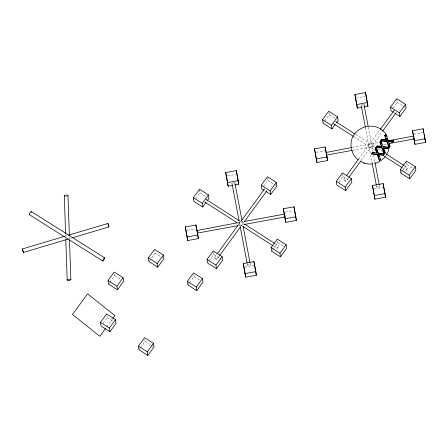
<?xml version="1.0" encoding="UTF-8"?>
<svg xmlns="http://www.w3.org/2000/svg" width="448" height="448" viewBox="0 0 448 448"><rect width="100%" height="100%" fill="white"/><g stroke="black" fill="none" stroke-linecap="round" stroke-linejoin="round"><path stroke-width="0.34" stroke-dasharray="2.24 1.68" d="M385.778 156.022L386.428 154.829M108.595 284.127L109.418 283.002M109.827 282.436L114.772 275.671L114.419 273.258M103.079 323.226L107.201 317.587L106.938 315.778M149.318 260.904L150.965 258.647M151.374 258.087L155.081 253.014L154.728 250.594M195.927 198.481L200.043 192.847L199.606 189.823M106.747 326.805L112.448 318.998M138.964 349.754L140.202 348.062M140.61 347.497L145.141 341.298L144.878 339.483M187.942 284.962L189.174 283.27M189.588 282.705L194.118 276.506L193.85 274.691M209.255 260.781L213.786 254.576L213.343 251.558M263.469 186.553L267.999 180.354L267.467 176.73M214.418 257.639L216.888 254.262M238.689 224.409L240.75 221.592M216.765 259.375A1.462 0.364 36.1 0 0 215.214 257.835A1.462 0.364 36.1 0 0 214.799 258.311A1.462 0.364 36.1 0 0 216.765 259.375L219.234 255.993M241.035 226.145L243.914 222.202M323.07 123.267L324.307 121.576M324.722 121.01L329.246 114.811L328.72 111.182M271.622 251.154L272.446 250.029M272.86 249.463L277.799 242.698L277.362 239.674M338.873 182.179L342.989 176.54L342.546 173.522M393.086 107.951L397.202 102.318L396.76 99.294M343.627 179.603L346.091 176.226M358.842 158.766L379.826 130.038M345.968 181.339A1.462 0.364 36.1 0 0 344.417 179.799A1.462 0.364 36.1 0 0 344.002 180.275A1.462 0.364 36.1 0 0 345.968 181.339L348.438 177.957M361.189 160.496L382.172 131.774M400.831 173.118L402.063 171.427M402.478 170.862L407.002 164.662L406.476 161.039M65.156 236.158L67.155 235.558M70.196 238.476L71.529 238.078M356.093 98.034L365.394 96.314M413.734 134.215L423.041 132.502M316.372 152.275L325.007 150.679M352.201 147.414L378.952 142.475M352.733 150.276L376.057 145.964M378.801 145.46L380.173 145.208M383.6 144.575L387.033 143.942M227.55 175.946L235.525 174.474M374.349 188.933L382.99 187.337M285.197 212.134L293.171 210.661M187.169 230.311L195.143 228.838M238.09 222.662L243.578 221.648M239.305 225.394L243.421 224.638M244.479 267.092L253.786 265.373M397.202 102.318L402.741 105.868M403.29 106.221L404.953 107.285M393.792 112.549L394.901 113.26M329.246 114.811L335.339 118.714M407.002 164.662L413.095 168.566M355.578 134.378L375.48 147.134M377.821 148.635L382.502 151.637M404.746 165.9L407.669 167.776M354.004 136.836L374.489 149.968M402.584 167.983L406.095 170.234M342.989 176.54L349.082 180.449M267.999 180.354L274.086 184.257M274.641 184.61L276.304 185.679M200.043 192.847L205.582 196.398M277.799 242.698L283.338 246.249M239.837 221.043L243.348 223.294M274.954 243.561L278.466 245.812M238.263 223.502L242.362 226.128M273.381 246.019L276.892 248.27M213.786 254.576L219.324 258.126M219.878 258.485L221.536 259.549M194.118 276.506L199.651 280.056M155.081 253.014L162.831 257.981M114.772 275.671L120.859 279.574M145.141 341.298L150.679 344.848M151.234 345.201L152.891 346.265M107.201 317.587L113.288 321.496M368.306 127.204L372.966 151.766M373.615 155.176L374.78 161.319M379.31 185.198L379.568 186.564A1.462 0.493 -10.7 0 1 377.479 187.382A1.462 0.493 -10.7 0 1 377.356 186.536A1.462 0.493 -10.7 0 1 379.568 186.564M365.439 127.736L371.907 161.851M376.443 185.73L376.701 187.09M242.211 221.614L242.984 225.708M250.107 263.234L250.365 264.6A1.462 0.493 -10.7 0 1 248.276 265.418A1.462 0.493 -10.7 0 1 248.153 264.572A1.462 0.493 -10.7 0 1 250.365 264.6M239.21 221.463L239.988 225.557M247.234 263.766L247.498 265.126M69.373 236.6L69.446 238.689M65.626 234.707L65.677 236.102M234.046 182.599A1.462 0.493 -10.7 0 1 232.966 182.851M363.535 104.434A1.462 0.493 -10.7 0 1 362.169 104.815M67.161 196.151A1.842 0.616 -2 0 1 65.324 196.246M31.069 212.615A1.842 0.431 -57.7 0 1 30.85 213.024M277.323 248.035A1.462 0.336 -57.3 0 0 278.51 245.902A1.462 0.336 -57.3 0 0 277.2 247.19A1.462 0.336 -57.3 0 0 277.323 248.035M406.526 169.999A1.462 0.336 -57.3 0 0 407.714 167.866A1.462 0.336 -57.3 0 0 406.403 169.154A1.462 0.336 -57.3 0 0 406.526 169.999"/><path stroke-width="0.67" d="M389.11 147.28L388.052 151.85L386.428 154.829M108.063 280.504L114.24 272.048L123.099 277.726L123.631 281.35L117.454 289.806L108.595 284.127L108.063 280.504L116.922 286.182L117.454 289.806M116.922 286.182L123.099 277.726M100.492 322.42L106.669 313.964L115.528 319.642L116.06 323.271L109.883 331.727L101.024 326.043L100.492 322.42L109.351 328.098L109.883 331.727M148.378 257.841L154.554 249.385L163.414 255.069L163.94 258.692L157.763 267.148L148.904 261.47L148.378 257.841L157.237 263.525L157.763 267.148M206.018 202.474L202.726 206.982L193.866 201.303L193.34 197.68L199.517 189.218L208.376 194.902L208.902 198.526L207.67 200.217M105.526 328.479L99.82 336.286L72.486 314.479L87.556 293.849L114.895 315.65L112.857 318.438M109.351 328.098L115.528 319.642M157.237 263.525L163.414 255.069M202.726 206.982L202.199 203.358L208.376 194.902M138.438 346.13L144.614 337.674L153.468 343.353L154 346.976L147.823 355.432L138.964 349.754L138.438 346.13L147.297 351.809L147.823 355.432M187.41 281.338L193.586 272.882L202.446 278.561L202.978 282.184L196.801 290.64L187.942 284.962L187.41 281.338L196.269 287.017L196.801 290.64M207.082 259.409L213.259 250.953L222.113 256.631L222.645 260.26L216.468 268.716L207.609 263.032L207.082 259.409L215.942 265.087L216.468 268.716M264.034 190.226L261.822 188.81L261.29 185.186L267.467 176.73L276.326 182.409L276.858 186.032L270.682 194.488L265.698 191.296M217.302 253.697L238.28 224.974M241.158 221.032L264.606 188.927M147.297 351.809L153.468 343.353M196.269 287.017L202.446 278.561M219.649 255.433L240.212 227.27M244.328 221.637L266.952 190.658M215.942 265.087L222.113 256.631M270.682 194.488L270.15 190.865L276.326 182.409M335.227 124.438L331.929 128.946L323.07 123.267L322.543 119.644L328.72 111.182L337.579 116.866L338.106 120.49L336.459 122.746M331.929 128.946L331.402 125.322L337.579 116.866M271.096 247.531L277.273 239.075L286.132 244.754L286.658 248.377L280.482 256.833L271.622 251.154L271.096 247.531L279.955 253.21L280.482 256.833M279.955 253.21L286.132 244.754M336.286 181.373L342.462 172.917L351.322 178.595L351.848 182.224L345.671 190.68L336.812 184.996L336.286 181.373L345.145 187.051L345.671 190.68M393.238 112.19L391.026 110.774L390.499 107.15L396.67 98.694L405.53 104.373L406.062 107.996L399.885 116.452L395.455 113.613M346.506 175.661L358.434 159.326M380.234 129.478L394.223 110.326M348.852 177.397L360.78 161.062M382.581 131.208L396.155 112.622M345.145 187.051L351.322 178.595M399.885 116.452L399.353 112.829L405.53 104.373M377.216 154.588L379.35 160.395L379.658 160.289L377.524 154.476L371.353 153.894L372.562 152.544L377.154 153.115L375.441 148.613L376.298 147.431L378.403 153.154L384.362 153.854L383.141 155.204L378.465 154.627M377.154 153.115L376.846 153.227L375.133 148.719L376.298 147.431M383.141 155.204L384.423 153.765L382.29 147.952L376.118 147.37L377.328 146.02L381.92 146.591L380.201 142.089L381.063 140.907L383.169 146.63L389.127 147.33L387.906 148.68L383.23 148.103L384.754 152.124M381.92 146.591L381.612 146.703L379.893 142.195L381.063 140.907M388.209 148.266L389.189 147.241L387.055 141.428L380.878 140.846L382.094 139.496L386.686 140.067L384.966 135.565L385.829 134.383L387.934 140.106L393.887 140.806L392.672 142.162L387.99 141.579M386.686 140.067L386.378 140.179L384.658 135.671L385.829 134.383M371.353 153.894L372.562 152.544M376.118 147.37L377.328 146.02M380.878 140.846L382.094 139.496M379.35 160.395L380.52 159.113L378.773 154.515L383.449 155.098M392.98 142.05L388.298 141.467L390.046 146.065L388.881 147.347L386.747 141.54M392.672 142.162L393.887 140.806M379.658 160.289L380.52 159.113M384.423 153.765L385.28 152.589L383.538 147.991L383.23 148.103M389.189 147.241L390.046 146.065M400.299 169.495L406.476 161.039L415.335 166.718L415.862 170.341L409.685 178.797L400.831 173.118L400.299 169.495L409.158 175.174L409.685 178.797M409.158 175.174L415.335 166.718M68.191 239.075L23.447 252.448L23.313 252.134L22.417 248.937L64.484 236.359M23.447 252.448L22.417 248.937M68.494 235.161L107.946 223.485L108.942 226.884L72.867 237.681M108.926 226.901L108.679 226.268M385.302 156.52C382.62 159.846 379.025 162.529 374.814 163.481M384.658 135.671L384.966 135.565M379.893 142.195L380.201 142.089M386.921 138.309L387.626 140.218L387.934 140.106M375.133 148.719L375.441 148.613M382.861 146.742L383.169 146.63M385.28 152.589L384.115 153.871L381.982 148.064M361.973 107.29L357.325 108.147L354.9 94.528L365.529 92.568L367.954 106.187L363.966 106.921M357.325 108.147L356.793 104.524L367.427 102.564M413.454 136.338L412.541 130.715L423.175 128.755L425.6 142.374L414.971 144.334L413.829 138.337M314.513 148.898L325.147 146.933L327.04 156.929L327.572 160.552L316.938 162.518L314.513 148.898L316.938 162.518M326.172 152.482L351.518 147.543M389.928 140.448L413.935 136.013M232.77 185.326L228.122 186.183L225.697 172.564L236.326 170.604L238.75 184.223L234.763 184.957M326.592 154.756L326.665 155.086L352.05 150.399M389.088 143.562L414.467 138.874M414.971 144.334L414.439 140.711L425.074 138.746M316.411 158.894L327.04 156.929M228.122 186.183L227.59 182.56L238.224 180.6M372.49 185.55L383.124 183.59L385.022 193.586L385.549 197.21L374.92 199.175L372.49 185.55L374.92 199.175M284.245 214.374L283.338 208.751L293.972 206.791L296.397 220.41L285.762 222.37L284.502 215.706M185.31 226.934L195.938 224.969L197.837 234.965L198.369 238.588L187.734 240.554L185.31 226.934L187.734 240.554M374.388 195.546L385.022 193.586M196.969 230.518L237.401 222.79M244.261 221.525L284.049 214.178M197.389 232.792L197.456 233.106L237.933 225.652M244.11 224.51L285.264 216.91M285.762 222.37L285.236 218.747L295.865 216.782M187.208 236.93L197.837 234.965M243.286 263.586L253.921 261.626L255.814 271.622L256.346 275.246L245.711 277.211L243.286 263.586L245.711 277.211M245.185 273.582L255.814 271.622M372.266 163.951L369.006 164.142L363.826 162.954M387.626 140.218L393.579 140.913M383.522 146.821L388.819 147.437M379.417 153.418L378.095 153.266L375.99 147.538M380.744 153.574L384.054 153.961M381.186 140.739L387.055 141.428M376.426 147.263L382.29 147.952M371.661 153.787L377.524 154.476M381.786 139.608L386.378 140.179M377.02 146.132L381.612 146.703M383.538 147.991L388.214 148.574M372.254 152.656L374.881 152.981M360.489 161.381L364.549 163.296M31.315 211.551L104.714 257.919A1.842 0.431 -57.7 0 1 103.454 260.518A1.842 0.431 -57.7 0 1 102.95 259.93A1.842 0.431 -57.7 0 1 104.714 257.919M29.299 214.626L102.698 260.994M390.499 107.15L399.353 112.829M335.681 121.621L354.995 134.002M386.014 153.894L404.158 165.525M333.519 123.704L353.422 136.461M384.44 156.346L402.002 167.608M322.543 119.644L331.402 125.322M261.29 185.186L270.15 190.865M205.89 199.282L239.249 220.668M244.518 224.045L274.366 243.186M204.898 202.115L237.093 222.751M242.945 226.503L272.793 245.644M193.34 197.68L202.199 203.358M358.4 160.003L355.796 157.808L353.13 153.927L351.635 149.514M387.268 136.483C377.429 116.95 346.696 127.445 351.512 148.96M326.133 152.23L326.665 155.086M196.93 230.266L197.462 233.122M389.082 144.452L389.738 146.177M378.683 155.198L379.12 156.346M380.755 141.019L381.69 143.562M108.55 225.882L108.147 224.532M108.035 224.123L107.873 223.401M424.082 134.378L425.6 142.374M412.541 130.715L414.439 140.711M384.412 191.212L383.124 183.59M384.664 192.545L385.549 197.21M367.954 106.187L365.529 92.568M364.034 104.692L368.049 125.843M374.909 162.002L379.182 184.514M361.166 105.224L365.305 127.053M372.042 162.529L376.309 185.046M354.9 94.528L356.793 104.524M326.054 152.555L325.147 146.933M326.435 154.554L327.572 160.552M296.397 220.41L293.972 206.791M283.338 208.751L285.236 218.747M256.346 275.246L253.921 261.626M238.75 184.223L236.326 170.604M234.83 182.728L241.948 220.254M243.113 226.391L249.978 262.55M231.963 183.26L239.081 220.78M240.117 226.24L247.106 263.082M225.697 172.564L227.59 182.56M196.47 228.592L196.722 229.925M197.355 233.257L198.369 238.588M414.131 136.954L414.198 137.318M285.062 215.729L285.13 216.087M423.175 128.755L423.702 132.378M195.938 224.969L196.381 227.993M67.973 195.574L69.328 235.211M69.496 240.078L70.851 279.714M64.299 195.765L65.582 233.318M65.794 239.579L67.172 279.91M64.607 196.056A1.842 0.616 -2 0 1 65.772 195.082A1.842 0.616 -2 0 1 67.939 195.737M29.803 214.418A1.842 0.431 -57.7 0 1 29.389 213.937A1.842 0.431 -57.7 0 1 30.811 211.764A1.842 0.431 -57.7 0 1 31.226 212.246M67.799 280.314A1.842 0.616 -2 0 0 70.818 279.877A1.842 0.616 -2 0 0 68.421 279.25A1.842 0.616 -2 0 0 67.799 280.314"/></g></svg>
